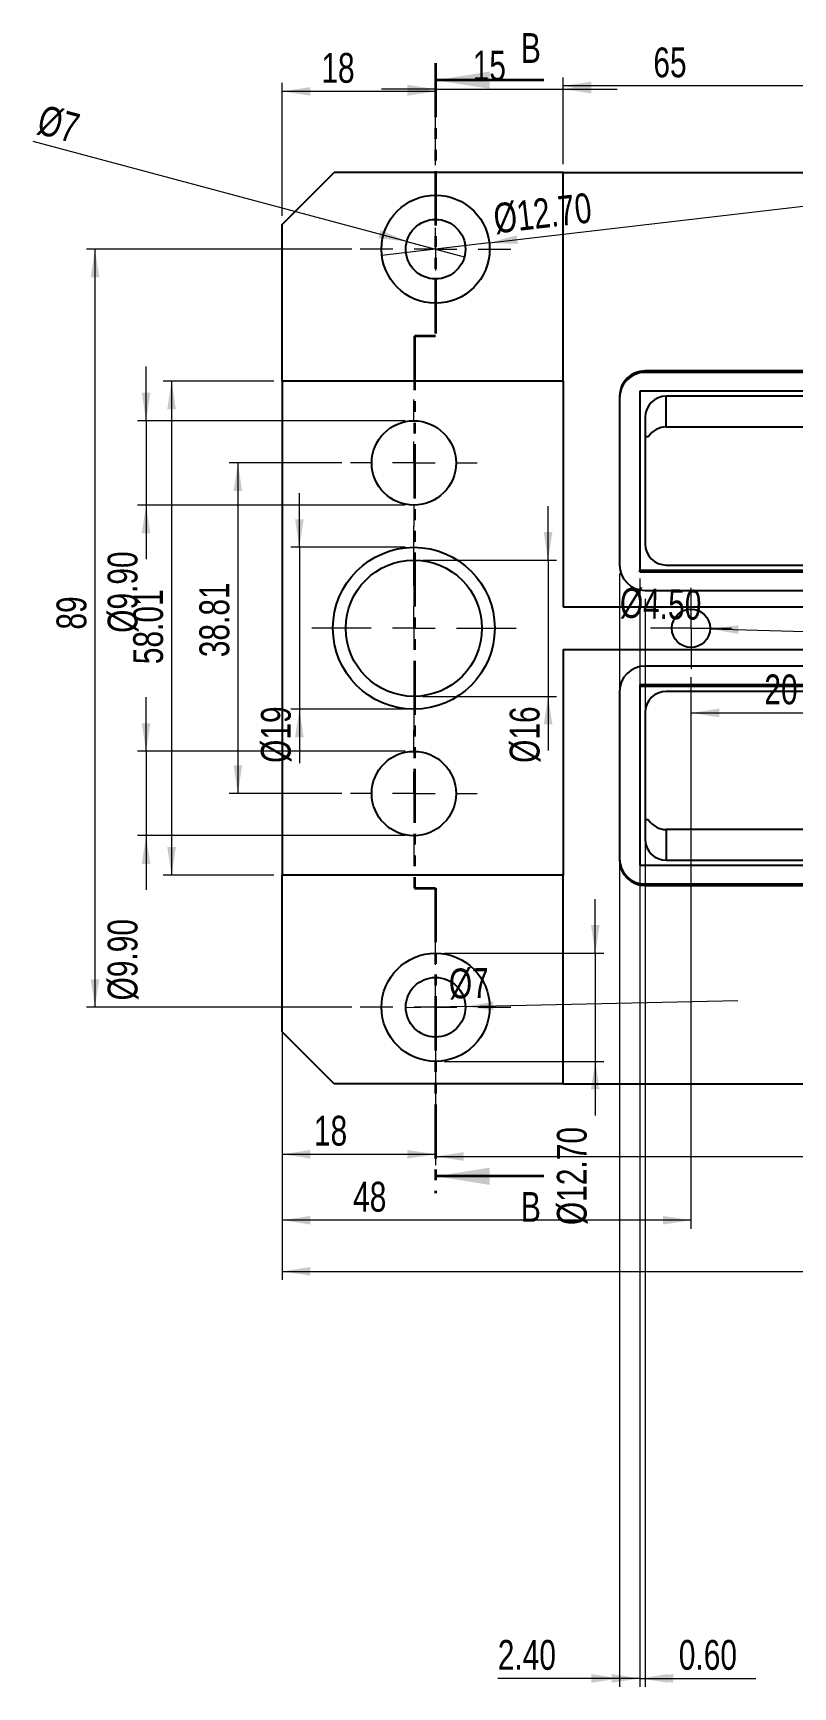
# Model space of a CAD drawing. Header units: millimetres. Extents: x 3 to 838, y -27 to 591.
# Drawn here: x 425.1 to 514.3, y 122.9 to 317.1 of the extents above; entities that cross this region are included whole.
import ezdxf

# ---------------------------------------------------------------- set-up
doc = ezdxf.new("R2010")
doc.units = ezdxf.units.MM
doc.linetypes.add('PHANTOM', pattern=[12.7, 6.35, -1.27, 1.27, -1.27, 1.27, -1.27])
doc.styles.add('SLDTEXTSTYLE0', font='TXT', dxfattribs={"width": 0.75})
doc.dimstyles.new('SLDDIMSTYLE0', dxfattribs={"dimtxt": 3.5, "dimasz": 3.302, "dimexe": 0, "dimexo": 0.0625, "dimgap": 0.875, "dimtad": 1, "dimrnd": 1e-09, "dimzin": 4, "dimdsep": 46, "dimtxsty": 'SLDTEXTSTYLE0', "dimsah": 1, "dimcen": 0.09, "dimadec": 0, "dimazin": 1, "dimtfac": 1, "dimtmove": 0, "dimatfit": 0, "dimfxl": 0, "dimfrac": 2, "dimtolj": 1, "dimtzin": 12, "dimarcsym": 0})
doc.dimstyles.new('SLDDIMSTYLE1', dxfattribs={"dimtxt": 3.5, "dimasz": 3.302, "dimexe": 0, "dimexo": 0.0625, "dimgap": 0.875, "dimtad": 1, "dimrnd": 1e-09, "dimzin": 12, "dimdsep": 46, "dimtxsty": 'SLDTEXTSTYLE0', "dimblk1": 'NONE', "dimsah": 1, "dimcen": 0, "dimadec": 0, "dimazin": 3, "dimtfac": 1, "dimtmove": 0, "dimatfit": 3, "dimldrblk": 'NONE', "dimfxl": 0, "dimfrac": 2, "dimtolj": 1, "dimtzin": 12, "dimarcsym": 0})
doc.dimstyles.new('SLDDIMSTYLE2', dxfattribs={"dimtxt": 3.5, "dimasz": 3.302, "dimexe": 0, "dimexo": 0.0625, "dimgap": 0.875, "dimtad": 1, "dimrnd": 1e-09, "dimzin": 4, "dimdsep": 46, "dimtxsty": 'SLDTEXTSTYLE0', "dimblk1": 'NONE', "dimsah": 1, "dimcen": 0, "dimadec": 0, "dimazin": 1, "dimtfac": 1, "dimtmove": 0, "dimatfit": 3, "dimldrblk": 'NONE', "dimfxl": 0, "dimfrac": 2, "dimtolj": 1, "dimtzin": 12, "dimarcsym": 0})
doc.dimstyles.new('SLDDIMSTYLE5', dxfattribs={"dimtxt": 3.5, "dimasz": 3.302, "dimexe": 0, "dimexo": 0.0625, "dimgap": 0.875, "dimtad": 1, "dimrnd": 1e-09, "dimzin": 12, "dimdsep": 46, "dimtxsty": 'SLDTEXTSTYLE0', "dimsah": 1, "dimcen": 0.09, "dimadec": 0, "dimazin": 3, "dimtfac": 1, "dimtofl": 0, "dimtmove": 0, "dimatfit": 3, "dimfxl": 0, "dimfrac": 2, "dimtolj": 1, "dimtzin": 12, "dimarcsym": 0})
doc.dimstyles.new('SLDDIMSTYLE6', dxfattribs={"dimtxt": 3.5, "dimasz": 3.302, "dimexe": 0, "dimexo": 0.0625, "dimgap": 0.875, "dimtad": 1, "dimrnd": 1e-09, "dimzin": 12, "dimdsep": 46, "dimtxsty": 'SLDTEXTSTYLE0', "dimsah": 1, "dimcen": 0.09, "dimadec": 0, "dimazin": 3, "dimtfac": 1, "dimtmove": 0, "dimatfit": 0, "dimfxl": 0, "dimfrac": 2, "dimtolj": 1, "dimtzin": 12, "dimarcsym": 0})
doc.dimstyles.new('SLDDIMSTYLE9', dxfattribs={"dimtxt": 3.5, "dimasz": 3.302, "dimexe": 0, "dimexo": 0.0625, "dimgap": 0.875, "dimtad": 1, "dimrnd": 1e-09, "dimzin": 0, "dimdsep": 46, "dimtxsty": 'SLDTEXTSTYLE0', "dimsah": 1, "dimcen": 0.09, "dimadec": 0, "dimazin": 0, "dimtfac": 1, "dimtmove": 0, "dimatfit": 0, "dimfxl": 0, "dimfrac": 2, "dimtolj": 1, "dimtzin": 12, "dimarcsym": 0})

# ---------------------------------------------------------------- blocks, each defined once
blk = doc.blocks.new('_D_42')
at = {"color": 7, "linetype": 'Continuous', "lineweight": 18}
for p, q in [((667.34, 277.39), (667.34, 291.01)), ((497.94, 277.39), (668.34, 277.39)), ((667.34, 277.39), (667.34, 275.02)), ((497.34, 275.02), (668.34, 275.02)), ((667.34, 275.02), (667.34, 268.67))]:
    blk.add_line(p, q, dxfattribs=at)
for points in [[(667.34, 277.39), (667.85, 280.7), (666.84, 280.7)], [(667.34, 275.02), (666.84, 271.71), (667.85, 271.71)]]:
    blk.add_solid(points, dxfattribs=at)
at = {"color": 7, "linetype": 'Continuous', "lineweight": 18, "insert": (662.83, 281.96), "char_height": 3.5, "attachment_point": 1, "rotation": 90, "style": 'SLDTEXTSTYLE0'}
blk.add_mtext('2.38', dxfattribs=at)
blk = doc.blocks.new('_D_44')
at = {"color": 7, "linetype": 'Continuous', "lineweight": 18}
for p, q in [((493.94, 253.6), (493.94, 122.89)), ((496.34, 253.01), (496.34, 122.89)), ((493.94, 123.89), (479.65, 123.89)), ((496.34, 123.89), (493.94, 123.89)), ((496.34, 123.89), (502.69, 123.89))]:
    blk.add_line(p, q, dxfattribs=at)
for points in [[(493.94, 123.89), (490.64, 124.4), (490.64, 123.38)], [(496.34, 123.89), (499.65, 123.38), (499.65, 124.4)]]:
    blk.add_solid(points, dxfattribs=at)
at = {"color": 7, "linetype": 'Continuous', "lineweight": 18, "insert": (479.65, 128.4), "char_height": 3.5, "attachment_point": 1, "style": 'SLDTEXTSTYLE0'}
blk.add_mtext('2.40', dxfattribs=at)
blk = doc.blocks.new('_D_45')
at = {"color": 7, "linetype": 'Continuous', "lineweight": 18}
for p, q in [((496.34, 253.01), (496.34, 122.89)), ((496.94, 250.63), (496.94, 122.89)), ((496.34, 123.89), (489.99, 123.89)), ((496.34, 123.89), (496.94, 123.89)), ((496.94, 123.89), (509.96, 123.89))]:
    blk.add_line(p, q, dxfattribs=at)
for points in [[(496.34, 123.89), (493.04, 124.4), (493.04, 123.38)], [(496.94, 123.89), (500.25, 123.38), (500.25, 124.4)]]:
    blk.add_solid(points, dxfattribs=at)
at = {"color": 7, "linetype": 'Continuous', "lineweight": 18, "insert": (500.91, 128.4), "char_height": 3.5, "attachment_point": 1, "style": 'SLDTEXTSTYLE0'}
blk.add_mtext('0.60', dxfattribs=at)
blk = doc.blocks.new('_D_48')
at = {"color": 7, "linetype": 'Continuous', "lineweight": 18}
for p, q in [((453.34, 276.19), (440.34, 276.19)), ((441.34, 276.19), (441.34, 218.18)), ((453.34, 218.18), (440.34, 218.18))]:
    blk.add_line(p, q, dxfattribs=at)
for points in [[(441.34, 276.19), (440.83, 272.88), (441.85, 272.88)], [(441.34, 218.18), (441.85, 221.48), (440.83, 221.48)]]:
    blk.add_solid(points, dxfattribs=at)
at = {"color": 7, "linetype": 'Continuous', "lineweight": 18, "insert": (436.83, 242.96), "char_height": 3.5, "attachment_point": 1, "rotation": 90, "style": 'SLDTEXTSTYLE0'}
blk.add_mtext('58.01', dxfattribs=at)
blk = doc.blocks.new('_D_49')
at = {"color": 7, "linetype": 'Continuous', "lineweight": 18}
for p, q in [((462.49, 291.68), (431.34, 291.68)), ((432.34, 291.68), (432.34, 202.68)), ((462.49, 202.68), (431.34, 202.68))]:
    blk.add_line(p, q, dxfattribs=at)
for points in [[(432.34, 291.68), (431.84, 288.38), (432.85, 288.38)], [(432.34, 202.68), (432.85, 205.98), (431.84, 205.98)]]:
    blk.add_solid(points, dxfattribs=at)
at = {"color": 7, "linetype": 'Continuous', "lineweight": 18, "insert": (427.83, 247.02), "char_height": 3.5, "attachment_point": 1, "rotation": 90, "style": 'SLDTEXTSTYLE0'}
blk.add_mtext('89', dxfattribs=at)
blk = doc.blocks.new('_D_50')
at = {"color": 7, "linetype": 'Continuous', "lineweight": 18}
for p, q in [((461.34, 266.59), (448.12, 266.59)), ((449.12, 266.59), (449.12, 227.78)), ((461.34, 227.78), (448.12, 227.78))]:
    blk.add_line(p, q, dxfattribs=at)
for points in [[(449.12, 266.59), (448.62, 263.28), (449.63, 263.28)], [(449.12, 227.78), (449.63, 231.08), (448.62, 231.08)]]:
    blk.add_solid(points, dxfattribs=at)
at = {"color": 7, "linetype": 'Continuous', "lineweight": 18, "insert": (444.61, 243.78), "char_height": 3.5, "attachment_point": 1, "rotation": 90, "style": 'SLDTEXTSTYLE0'}
blk.add_mtext('38.81', dxfattribs=at)
blk = doc.blocks.new('_D_51')
at = {"color": 7, "linetype": 'Continuous', "lineweight": 18}
for p, q in [((485.56, 255.18), (485.56, 261.53)), ((470.79, 255.18), (486.56, 255.18)), ((485.56, 255.18), (485.56, 239.18)), ((470.79, 239.18), (486.56, 239.18)), ((485.56, 239.18), (485.56, 232.83))]:
    blk.add_line(p, q, dxfattribs=at)
for points in [[(485.56, 255.18), (486.07, 258.48), (485.05, 258.48)], [(485.56, 239.18), (485.05, 235.88), (486.07, 235.88)]]:
    blk.add_solid(points, dxfattribs=at)
at = {"color": 7, "linetype": 'Continuous', "lineweight": 18, "insert": (481.05, 231.37), "char_height": 3.5, "attachment_point": 1, "rotation": 90, "style": 'SLDTEXTSTYLE0'}
blk.add_mtext('%%c16', dxfattribs=at)
blk = doc.blocks.new('_D_52')
at = {"color": 7, "linetype": 'Continuous', "lineweight": 18}
for p, q in [((456.35, 256.68), (456.35, 263.03)), ((468.79, 256.68), (455.35, 256.68)), ((456.35, 256.68), (456.35, 237.68)), ((468.79, 237.68), (455.35, 237.68)), ((456.35, 237.68), (456.35, 231.33))]:
    blk.add_line(p, q, dxfattribs=at)
for points in [[(456.35, 256.68), (456.85, 259.98), (455.84, 259.98)], [(456.35, 237.68), (455.84, 234.38), (456.85, 234.38)]]:
    blk.add_solid(points, dxfattribs=at)
at = {"color": 7, "linetype": 'Continuous', "lineweight": 18, "insert": (451.83, 231.37), "char_height": 3.5, "attachment_point": 1, "rotation": 90, "style": 'SLDTEXTSTYLE0'}
blk.add_mtext('%%c19', dxfattribs=at)
blk = doc.blocks.new('_D_53')
at = {"color": 7, "linetype": 'Continuous', "lineweight": 18}
for p, q in [((438.34, 271.54), (438.34, 277.89)), ((468.79, 271.54), (437.34, 271.54)), ((438.34, 271.54), (438.34, 261.64)), ((468.79, 261.64), (437.34, 261.64)), ((438.34, 261.64), (438.34, 255.29))]:
    blk.add_line(p, q, dxfattribs=at)
for points in [[(438.34, 271.54), (438.85, 274.84), (437.84, 274.84)], [(438.34, 261.64), (437.84, 258.33), (438.85, 258.33)]]:
    blk.add_solid(points, dxfattribs=at)
at = {"color": 7, "linetype": 'Continuous', "lineweight": 18, "insert": (433.83, 246.64), "char_height": 3.5, "attachment_point": 1, "rotation": 90, "style": 'SLDTEXTSTYLE0'}
blk.add_mtext('%%c9.90', dxfattribs=at)
blk = doc.blocks.new('_D_54')
at = {"color": 7, "linetype": 'Continuous', "lineweight": 18}
for p, q in [((438.34, 232.73), (438.34, 239.08)), ((468.79, 232.73), (437.34, 232.73)), ((438.34, 232.73), (438.34, 222.83)), ((468.79, 222.83), (437.34, 222.83)), ((438.34, 222.83), (438.34, 216.48))]:
    blk.add_line(p, q, dxfattribs=at)
for points in [[(438.34, 232.73), (438.85, 236.03), (437.84, 236.03)], [(438.34, 222.83), (437.84, 219.52), (438.85, 219.52)]]:
    blk.add_solid(points, dxfattribs=at)
at = {"color": 7, "linetype": 'Continuous', "lineweight": 18, "insert": (433.83, 203.48), "char_height": 3.5, "attachment_point": 1, "rotation": 90, "style": 'SLDTEXTSTYLE0'}
blk.add_mtext('%%c9.90', dxfattribs=at)
blk = doc.blocks.new('_D_55')
at = {"color": 7, "linetype": 'Continuous', "lineweight": 18}
for q in [(468.84, 202.6), (507.83, 203.47)]:
    blk.add_line((475.84, 202.76), q, dxfattribs=at)
blk.add_solid([(475.84, 202.76), (479.15, 202.33), (479.13, 203.34)], dxfattribs=at)
at = {"color": 7, "linetype": 'Continuous', "lineweight": 18, "insert": (473.87, 207.2), "char_height": 3.5, "attachment_point": 1, "rotation": 1.2783, "style": 'SLDTEXTSTYLE0'}
blk.add_mtext('%%c7', dxfattribs=at)
blk = doc.blocks.new('_None')
blk = doc.blocks.new('_D_56')
at = {"color": 7, "linetype": 'Continuous', "lineweight": 18}
for p, q in [((491.1, 209.03), (491.1, 215.38)), ((473.34, 209.03), (492.1, 209.03)), ((491.1, 209.03), (491.1, 196.33)), ((473.34, 196.33), (492.1, 196.33)), ((491.1, 196.33), (491.1, 189.98))]:
    blk.add_line(p, q, dxfattribs=at)
for points in [[(491.1, 209.03), (491.61, 212.33), (490.59, 212.33)], [(491.1, 196.33), (490.59, 193.03), (491.61, 193.03)]]:
    blk.add_solid(points, dxfattribs=at)
at = {"color": 7, "linetype": 'Continuous', "lineweight": 18, "insert": (486.59, 177.11), "char_height": 3.5, "attachment_point": 1, "rotation": 90, "style": 'SLDTEXTSTYLE0'}
blk.add_mtext('%%c12.70', dxfattribs=at)
blk = doc.blocks.new('_D_57')
at = {"color": 7, "linetype": 'Continuous', "lineweight": 18}
for p, q in [((454.34, 198.78), (454.34, 184.42)), ((472.34, 192.83), (472.34, 184.42)), ((454.34, 185.42), (472.34, 185.42))]:
    blk.add_line(p, q, dxfattribs=at)
for points in [[(454.34, 185.42), (457.65, 184.92), (457.65, 185.93)], [(472.34, 185.42), (469.04, 185.93), (469.04, 184.92)]]:
    blk.add_solid(points, dxfattribs=at)
at = {"color": 7, "linetype": 'Continuous', "lineweight": 18, "insert": (458.06, 189.94), "char_height": 3.5, "attachment_point": 1, "style": 'SLDTEXTSTYLE0'}
blk.add_mtext('18', dxfattribs=at)
blk = doc.blocks.new('_D_58')
at = {"color": 7, "linetype": 'Continuous', "lineweight": 18}
for p, q in [((472.34, 192.83), (472.34, 184.16)), ((632.34, 192.83), (632.34, 184.16)), ((472.34, 185.16), (632.34, 185.16))]:
    blk.add_line(p, q, dxfattribs=at)
for points in [[(472.34, 185.16), (475.65, 184.65), (475.65, 185.67)], [(632.34, 185.16), (629.04, 185.67), (629.04, 184.65)]]:
    blk.add_solid(points, dxfattribs=at)
at = {"color": 7, "linetype": 'Continuous', "lineweight": 18, "insert": (596.35, 189.67), "char_height": 3.5, "attachment_point": 1, "style": 'SLDTEXTSTYLE0'}
blk.add_mtext('160', dxfattribs=at)
blk = doc.blocks.new('_D_60')
at = {"color": 7, "linetype": 'Continuous', "lineweight": 18}
for p, q in [((454.34, 198.78), (454.34, 170.68)), ((651.34, 198.78), (651.34, 170.68)), ((454.34, 171.68), (651.34, 171.68))]:
    blk.add_line(p, q, dxfattribs=at)
for points in [[(454.34, 171.68), (457.65, 171.17), (457.65, 172.19)], [(651.34, 171.68), (648.04, 172.19), (648.04, 171.17)]]:
    blk.add_solid(points, dxfattribs=at)
at = {"color": 7, "linetype": 'Continuous', "lineweight": 18, "insert": (606.17, 176.19), "char_height": 3.5, "attachment_point": 1, "style": 'SLDTEXTSTYLE0'}
blk.add_mtext('197', dxfattribs=at)
blk = doc.blocks.new('_D_68')
at = {"color": 7, "linetype": 'Continuous', "lineweight": 18}
for p, q in [((487.34, 301.68), (487.34, 311.85)), ((552.34, 310.85), (487.34, 310.85)), ((552.34, 301.53), (552.34, 311.85))]:
    blk.add_line(p, q, dxfattribs=at)
for points in [[(487.34, 310.85), (490.65, 310.34), (490.65, 311.36)], [(552.34, 310.85), (549.04, 311.36), (549.04, 310.34)]]:
    blk.add_solid(points, dxfattribs=at)
at = {"color": 7, "linetype": 'Continuous', "lineweight": 18, "insert": (497.92, 315.36), "char_height": 3.5, "attachment_point": 1, "style": 'SLDTEXTSTYLE0'}
blk.add_mtext('65', dxfattribs=at)
blk = doc.blocks.new('_D_69')
at = {"color": 7, "linetype": 'Continuous', "lineweight": 18}
for p, q in [((472.34, 301.53), (472.34, 311.47)), ((487.34, 301.68), (487.34, 311.47)), ((472.34, 310.47), (465.99, 310.47)), ((472.34, 310.47), (487.34, 310.47)), ((487.34, 310.47), (493.69, 310.47))]:
    blk.add_line(p, q, dxfattribs=at)
for points in [[(472.34, 310.47), (469.04, 310.98), (469.04, 309.96)], [(487.34, 310.47), (490.65, 309.96), (490.65, 310.98)]]:
    blk.add_solid(points, dxfattribs=at)
at = {"color": 7, "linetype": 'Continuous', "lineweight": 18, "insert": (476.7, 314.98), "char_height": 3.5, "attachment_point": 1, "style": 'SLDTEXTSTYLE0'}
blk.add_mtext('15', dxfattribs=at)
blk = doc.blocks.new('_D_70')
at = {"color": 7, "linetype": 'Continuous', "lineweight": 18}
for p, q in [((454.34, 295.58), (454.34, 311.21)), ((472.34, 301.53), (472.34, 311.21)), ((472.34, 310.21), (454.34, 310.21))]:
    blk.add_line(p, q, dxfattribs=at)
for points in [[(454.34, 310.21), (457.65, 309.7), (457.65, 310.71)], [(472.34, 310.21), (469.04, 310.71), (469.04, 309.7)]]:
    blk.add_solid(points, dxfattribs=at)
at = {"color": 7, "linetype": 'Continuous', "lineweight": 18, "insert": (458.93, 314.72), "char_height": 3.5, "attachment_point": 1, "style": 'SLDTEXTSTYLE0'}
blk.add_mtext('18', dxfattribs=at)
blk = doc.blocks.new('_D_75')
at = {"color": 7, "linetype": 'Continuous', "lineweight": 18}
for q in [(522.13, 297.5), (466.04, 290.94)]:
    blk.add_line((478.65, 292.42), q, dxfattribs=at)
blk.add_solid([(478.65, 292.42), (481.99, 292.3), (481.87, 293.31)], dxfattribs=at)
at = {"color": 7, "linetype": 'Continuous', "lineweight": 18, "insert": (478.98, 296.99), "char_height": 3.5, "attachment_point": 1, "rotation": 6.6663, "style": 'SLDTEXTSTYLE0'}
blk.add_mtext('%%c12.70', dxfattribs=at)
blk = doc.blocks.new('_D_76')
at = {"color": 7, "linetype": 'Continuous', "lineweight": 18}
for q in [(425.1, 304.34), (475.72, 290.78)]:
    blk.add_line((468.96, 292.59), q, dxfattribs=at)
blk.add_solid([(468.96, 292.59), (465.9, 293.93), (465.64, 292.95)], dxfattribs=at)
at = {"color": 7, "linetype": 'Continuous', "lineweight": 18, "insert": (426.26, 308.69), "char_height": 3.5, "attachment_point": 1, "rotation": 345, "style": 'SLDTEXTSTYLE0'}
blk.add_mtext('%%c7', dxfattribs=at)
blk = doc.blocks.new('_D_78')
at = {"color": 7, "linetype": 'Continuous', "lineweight": 18}
for q in [(500.09, 247.24), (534.24, 246.25)]:
    blk.add_line((504.59, 247.11), q, dxfattribs=at)
blk.add_solid([(504.59, 247.11), (507.88, 246.51), (507.91, 247.52)], dxfattribs=at)
at = {"color": 7, "linetype": 'Continuous', "lineweight": 18, "insert": (494.05, 251.93), "char_height": 3.5, "attachment_point": 1, "rotation": 358.3508, "style": 'SLDTEXTSTYLE0'}
blk.add_mtext('%%c4.50', dxfattribs=at)
blk = doc.blocks.new('_D_88')
at = {"color": 7, "linetype": 'Continuous', "lineweight": 18}
for p, q in [((502.34, 241.42), (502.34, 176.68)), ((454.34, 217.18), (454.34, 176.68)), ((502.34, 177.68), (454.34, 177.68))]:
    blk.add_line(p, q, dxfattribs=at)
for points in [[(454.34, 177.68), (457.65, 177.17), (457.65, 178.19)], [(502.34, 177.68), (499.04, 178.19), (499.04, 177.17)]]:
    blk.add_solid(points, dxfattribs=at)
at = {"color": 7, "linetype": 'Continuous', "lineweight": 18, "insert": (462.66, 182.19), "char_height": 3.5, "attachment_point": 1, "style": 'SLDTEXTSTYLE0'}
blk.add_mtext('48', dxfattribs=at)
blk = doc.blocks.new('_D_89')
at = {"color": 7, "linetype": 'Continuous', "lineweight": 18}
for p, q in [((502.34, 241.42), (502.34, 236.23)), ((522.34, 241.42), (522.34, 236.23)), ((502.34, 237.23), (522.34, 237.23))]:
    blk.add_line(p, q, dxfattribs=at)
for points in [[(502.34, 237.23), (505.65, 236.73), (505.65, 237.74)], [(522.34, 237.23), (519.04, 237.74), (519.04, 236.73)]]:
    blk.add_solid(points, dxfattribs=at)
at = {"color": 7, "linetype": 'Continuous', "lineweight": 18, "insert": (510.96, 241.75), "char_height": 3.5, "attachment_point": 1, "style": 'SLDTEXTSTYLE0'}
blk.add_mtext('20', dxfattribs=at)
blk = doc.blocks.new('SW_CENTERMARKSYMBOL_10')
at = {"color": 0, "linetype": 'Continuous', "lineweight": 0}
for p, q in [((0, 5), (0, 8.85)), ((0, 0), (0, 2.5)), ((-5, 0), (-8.85, 0)), ((0, 0), (-2.5, 0)), ((0, 0), (0, -2.5)), ((0, 0), (2.5, 0)), ((5, 0), (8.85, 0)), ((0, -5), (0, -8.85))]:
    blk.add_line(p, q, dxfattribs=at)
blk = doc.blocks.new('SW_CENTERMARKSYMBOL_11')
at = {"color": 0, "linetype": 'Continuous', "lineweight": 0}
for p, q in [((0, 5), (0, 8.85)), ((0, 0), (0, 2.5)), ((-5, 0), (-8.85, 0)), ((0, 0), (-2.5, 0)), ((0, 0), (0, -2.5)), ((0, 0), (2.5, 0)), ((5, 0), (8.85, 0)), ((0, -5), (0, -8.85))]:
    blk.add_line(p, q, dxfattribs=at)
blk = doc.blocks.new('SW_CENTERMARKSYMBOL_16')
at = {"color": 0, "linetype": 'Continuous', "lineweight": 0}
for p, q in [((0, 5), (0, 12)), ((0, 0), (0, 2.5)), ((-5, 0), (-12, 0)), ((0, 0), (-2.5, 0)), ((0, 0), (0, -2.5)), ((0, 0), (2.5, 0)), ((5, 0), (12, 0)), ((0, -5), (0, -12))]:
    blk.add_line(p, q, dxfattribs=at)
blk = doc.blocks.new('SW_CENTERMARKSYMBOL_17')
at = {"color": 0, "linetype": 'Continuous', "lineweight": 0}
for p, q in [((0, 5), (0, 7.45)), ((0, 0), (0, 2.5)), ((-5, 0), (-7.45, 0)), ((0, 0), (-2.5, 0)), ((0, 0), (0, -2.5)), ((0, 0), (2.5, 0)), ((5, 0), (7.45, 0)), ((0, -5), (0, -7.45))]:
    blk.add_line(p, q, dxfattribs=at)
blk = doc.blocks.new('SW_CENTERMARKSYMBOL_18')
at = {"color": 0, "linetype": 'Continuous', "lineweight": 0}
for p, q in [((0, 5), (0, 7.45)), ((0, 0), (0, 2.5)), ((-5, 0), (-7.45, 0)), ((0, 0), (-2.5, 0)), ((0, 0), (0, -2.5)), ((0, 0), (2.5, 0)), ((5, 0), (7.45, 0)), ((0, -5), (0, -7.45))]:
    blk.add_line(p, q, dxfattribs=at)
blk = doc.blocks.new('SW_CENTERMARKSYMBOL_20')
at = {"color": 0, "linetype": 'Continuous', "lineweight": 0}
for p, q in [((0, 2.5), (0, 4.75)), ((0, 0), (0, 2.5)), ((-2.5, 0), (-4.75, 0)), ((0, 0), (-2.5, 0)), ((0, 0), (0, -2.5)), ((0, 0), (2.5, 0)), ((2.5, 0), (4.75, 0)), ((0, -2.5), (0, -4.75))]:
    blk.add_line(p, q, dxfattribs=at)

msp = doc.modelspace()

# ---------------------------------------------------------------- linework, layer by layer
at = {"color": 7, "linetype": 'PHANTOM', "lineweight": 35}
for p, q in [((472.34301, 313.52152), (472.34301, 281.47191)), ((472.34301, 281.47191), (469.87574, 281.47191)), ((469.87574, 281.47191), (469.87574, 216.67332)), ((469.87574, 216.67332), (472.34301, 216.67332)), ((472.34301, 216.67332), (472.34301, 180.84152))]:
    msp.add_line(p, q, dxfattribs=at)
at = {"color": 7, "linetype": 'Continuous', "lineweight": 35}
for p, q in [((485.04301, 311.52152), (472.34301, 311.52152)), ((485.04301, 182.84152), (472.34301, 182.84152))]:
    msp.add_line(p, q, dxfattribs=at)
at = {"color": 7, "linetype": 'Continuous', "lineweight": 25}
for p, q in [((454.34301, 294.58152), (460.44301, 300.68152)), ((487.34301, 300.68152), (460.44301, 300.68152)), ((487.34301, 276.18662), (487.34301, 300.68152)), ((487.34301, 300.68152), (645.24301, 300.68152)), ((454.34301, 276.18662), (454.34301, 294.58152)), ((487.34301, 276.18662), (454.34301, 276.18662)), ((454.34301, 276.18662), (454.34301, 218.17641)), ((487.34301, 276.18662), (487.34301, 249.68152)), ((636.94301, 277.39341), (496.94301, 277.39341)), ((496.94301, 277.20583), (496.94301, 277.39341)), ((636.94301, 277.20583), (496.94301, 277.20583)), ((493.94301, 274.42046), (493.94301, 254.6008)), ((637.54301, 275.01505), (496.34301, 275.01505)), ((496.34301, 275.01505), (496.34301, 254.00621)), ((634.44301, 274.42046), (499.44301, 274.42046)), ((499.44301, 270.81654), (499.44301, 274.42046)), ((496.94301, 271.943), (496.94301, 257.07826)), ((499.44301, 270.81654), (634.44301, 270.81654)), ((496.94326, 269.68152), (497.35524, 269.68152)), ((499.44301, 254.6008), (634.44301, 254.6008)), ((496.34301, 253.81863), (496.34301, 254.00621)), ((496.34301, 254.00621), (637.54301, 254.00621)), ((496.34301, 253.81863), (637.54301, 253.81863)), ((496.94301, 251.62785), (636.94301, 251.62785)), ((487.34301, 249.68152), (651.34301, 249.68152)), ((487.34301, 244.68152), (651.34301, 244.68152)), ((487.34301, 244.68152), (487.34301, 218.17641)), ((636.94301, 242.73519), (496.94301, 242.73519)), ((493.94301, 239.76224), (493.94301, 219.94257)), ((496.34301, 240.54441), (496.34301, 240.35683)), ((637.54301, 240.54441), (496.34301, 240.54441)), ((637.54301, 240.35683), (496.34301, 240.35683)), ((496.34301, 240.35683), (496.34301, 219.34798)), ((634.44301, 239.76224), (499.44301, 239.76224)), ((496.94301, 237.28478), (496.94301, 222.42003)), ((497.35524, 224.68152), (496.94326, 224.68152)), ((499.44301, 223.54649), (499.44301, 219.94257)), ((634.44301, 223.54649), (499.44301, 223.54649)), ((499.44301, 219.94257), (634.44301, 219.94257)), ((454.34301, 199.78152), (454.34301, 218.17641)), ((487.34301, 218.17641), (454.34301, 218.17641)), ((487.34301, 193.68152), (487.34301, 218.17641)), ((496.34301, 219.34798), (637.54301, 219.34798)), ((496.94301, 217.1572), (636.94301, 217.1572)), ((496.94301, 217.1572), (496.94301, 216.96962)), ((496.94301, 216.96962), (636.94301, 216.96962)), ((460.44301, 193.68152), (454.34301, 199.78152)), ((487.34301, 193.68152), (460.44301, 193.68152)), ((487.34301, 193.68152), (645.24301, 193.68152))]:
    msp.add_line(p, q, dxfattribs=at)
for centre, radius in [((472.34301, 291.68152), 6.35), ((472.34301, 291.68152), 3.5), ((469.79301, 266.58662), 4.95), ((469.79301, 247.18152), 9.5), ((469.79301, 247.18152), 8), ((502.34301, 247.17303), 2.25), ((469.79301, 227.77641), 4.95), ((472.34301, 202.68152), 6.35), ((472.34301, 202.68152), 3.5)]:
    msp.add_circle(centre, radius, dxfattribs=at)
for centre, radius, start, end in [((496.92955, 274.40688), 2.98657, 89.7416948, 179.7393445), ((496.92955, 274.21929), 2.98657, 89.7416948, 179.7393445), ((499.43179, 271.93168), 2.48881, 89.7416948, 179.7393445), ((499.43179, 257.08958), 2.48881, 180.2606555, 270.2583052), ((496.92955, 254.61438), 2.98657, 180.2606555, 270.2583052), ((496.92955, 239.74865), 2.98657, 89.7416948, 179.7393445), ((499.43179, 237.27346), 2.48881, 89.7416948, 179.7393445), ((499.43179, 222.43135), 2.48881, 180.2606555, 270.2583052), ((496.92955, 220.14374), 2.98657, 180.2606555, 270.2583052), ((496.92955, 219.95616), 2.98657, 180.2606555, 270.2583052)]:
    msp.add_arc(centre, radius, start, end, dxfattribs=at)
for centre, major_axis, start_param, end_param in [((499.44301, 268.2938), (0, 2.52275), 0, 0.988332188), ((499.44301, 269.64585), (0, 2.52275), 1.556657166, 1.570796327), ((499.44301, 224.71719), (0, -2.52275), 4.71238898, 4.726528141), ((499.44301, 226.06924), (0, -2.52275), 5.294853119, 6.283185307)]:
    msp.add_ellipse(centre, major_axis=major_axis, ratio=0.9909832, start_param=start_param, end_param=end_param, dxfattribs=at)
at = {"color": 7, "linetype": 'Continuous', "lineweight": 35}
for points in [[(472.34301, 311.52152), (478.69301, 310.50552), (478.69301, 312.53752)], [(472.34301, 182.84152), (478.69301, 181.82552), (478.69301, 183.85752)]]:
    msp.add_solid(points, dxfattribs=at)

# ---------------------------------------------------------------- block references
at = {"color": 7, "linetype": 'Continuous', "lineweight": 0}
for name, p in [('SW_CENTERMARKSYMBOL_10', (472.34301, 291.68152)), ('SW_CENTERMARKSYMBOL_18', (469.79301, 266.58662)), ('SW_CENTERMARKSYMBOL_16', (469.79301, 247.18152)), ('SW_CENTERMARKSYMBOL_20', (502.34301, 247.17303)), ('SW_CENTERMARKSYMBOL_17', (469.79301, 227.77641)), ('SW_CENTERMARKSYMBOL_11', (472.34301, 202.68152))]:
    msp.add_blockref(name, p, dxfattribs=at)

# ---------------------------------------------------------------- texts
at = {"color": 7, "linetype": 'Continuous', "char_height": 3.5, "attachment_point": 1, "style": 'SLDTEXTSTYLE0'}
for insert in [(482.36657, 317.05283), (482.36657, 180.99959)]:
    msp.add_mtext('B', dxfattribs=dict(at, insert=insert))

# ---------------------------------------------------------------- dimensions: what is measured, and where the dimension line sits
at = {"color": 7, "linetype": 'Continuous', "lineweight": 18}
for base, p1, p2, dimstyle, picture, middle in [((454.34301, 310.20548), (472.34301, 300.53152), (454.34301, 294.58152), 'SLDDIMSTYLE6', '_D_70', (461.51877, 310.20548)), ((487.34301, 310.47071), (472.34301, 300.53152), (487.34301, 300.68152), 'SLDDIMSTYLE6', '_D_69', (479.28958, 310.47071)), ((487.34301, 310.85044), (552.34301, 300.53152), (487.34301, 300.68152), 'SLDDIMSTYLE5', '_D_68', (500.50845, 310.85044)), ((493.94301, 123.88937), (496.34301, 254.00621), (493.94301, 254.6008), 'SLDDIMSTYLE0', '_D_44', (484.17426, 123.88937)), ((496.94301, 123.88937), (496.34301, 254.00621), (496.94301, 251.62785), 'SLDDIMSTYLE9', '_D_45', (505.43658, 123.88937)), ((454.34301, 177.68152), (502.34301, 242.42303), (454.34301, 218.17641), 'SLDDIMSTYLE5', '_D_88', (465.24644, 177.68152)), ((522.34301, 237.23426), (502.34301, 242.42303), (522.34301, 242.42303), 'SLDDIMSTYLE6', '_D_89', (513.54145, 237.23426)), ((472.34301, 185.42423), (454.34301, 199.78152), (472.34301, 193.83152), 'SLDDIMSTYLE6', '_D_57', (460.6438, 185.42423)), ((632.34301, 185.16043), (472.34301, 193.83152), (632.34301, 193.83152), 'SLDDIMSTYLE5', '_D_58', (600.23083, 185.16043))]:
    dim = msp.add_linear_dim(base=base, p1=p1, p2=p2, dimstyle=dimstyle, dxfattribs=at)
    dim.commit()
    dim.dimension.update_dxf_attribs({"geometry": picture, "text_midpoint": middle, "dimtype": 160})
for p1, p2, dimstyle, picture, middle in [((475.72375, 290.77565), (468.96227, 292.58738), 'SLDDIMSTYLE1', '_D_76', (441.33858, 299.98914)), ((466.03594, 290.94437), (478.65008, 292.41866), 'SLDDIMSTYLE2', '_D_75', (500.94919, 295.02491)), ((500.09395, 247.23779), (504.59208, 247.10827), 'SLDDIMSTYLE2', '_D_78', (514.08034, 246.83509)), ((468.84388, 202.60344), (475.84214, 202.7596), 'SLDDIMSTYLE1', '_D_55', (491.09976, 203.10006))]:
    dim = msp.add_diameter_dim_2p(p1=p1, p2=p2, dimstyle=dimstyle, dxfattribs=at)
    dim.commit()
    dim.dimension.update_dxf_attribs({"geometry": picture, "text_midpoint": middle, "dimtype": 163})
for base, p1, p2, angle, dimstyle, picture, middle in [((432.34301, 202.68152), (463.49301, 291.68152), (463.49301, 202.68152), 90, 'SLDDIMSTYLE5', '_D_49', (432.34301, 249.60342)), ((667.34301, 275.01505), (496.94301, 277.39341), (496.34301, 275.01505), 90, 'SLDDIMSTYLE6', '_D_42', (667.34301, 286.48107)), ((441.33857, 218.17641), (454.34301, 276.18662), (454.34301, 218.17641), 90, 'SLDDIMSTYLE5', '_D_48', (441.33857, 248.78329)), ((449.12347, 227.77641), (462.34301, 266.58662), (462.34301, 227.77641), 90, 'SLDDIMSTYLE5', '_D_50', (449.12347, 249.60342)), ((651.34301, 171.68152), (454.34301, 199.78152), (651.34301, 199.78152), 0, 'SLDDIMSTYLE5', '_D_60', (610.04888, 171.68152))]:
    dim = msp.add_linear_dim(base=base, p1=p1, p2=p2, angle=angle, dimstyle=dimstyle, dxfattribs=at)
    dim.commit()
    dim.dimension.update_dxf_attribs({"geometry": picture, "text_midpoint": middle, "dimtype": 160})
for base, p1, p2, dimstyle, picture, middle in [((438.34301, 261.63662), (469.79301, 271.53662), (469.79301, 261.63662), 'SLDDIMSTYLE0', '_D_53', (438.34301, 266.81211)), ((456.34638, 237.68152), (469.79301, 256.68152), (469.79301, 237.68152), 'SLDDIMSTYLE6', '_D_52', (456.34638, 249.60342)), ((485.56081, 239.18152), (469.79301, 255.18152), (469.79301, 239.18152), 'SLDDIMSTYLE6', '_D_51', (485.56081, 249.60342)), ((438.34301, 222.82641), (469.79301, 232.72641), (469.79301, 222.82641), 'SLDDIMSTYLE0', '_D_54', (438.34301, 223.64488)), ((491.09975, 196.33152), (472.34301, 209.03152), (472.34301, 196.33152), 'SLDDIMSTYLE0', '_D_56', (491.09975, 198.57507))]:
    dim = msp.add_linear_dim(base=base, p1=p1, p2=p2, angle=90, text='%%c<>', dimstyle=dimstyle, dxfattribs=at)
    dim.commit()
    dim.dimension.update_dxf_attribs({"geometry": picture, "text_midpoint": middle, "dimtype": 160})

doc.saveas('drawing.dxf')
